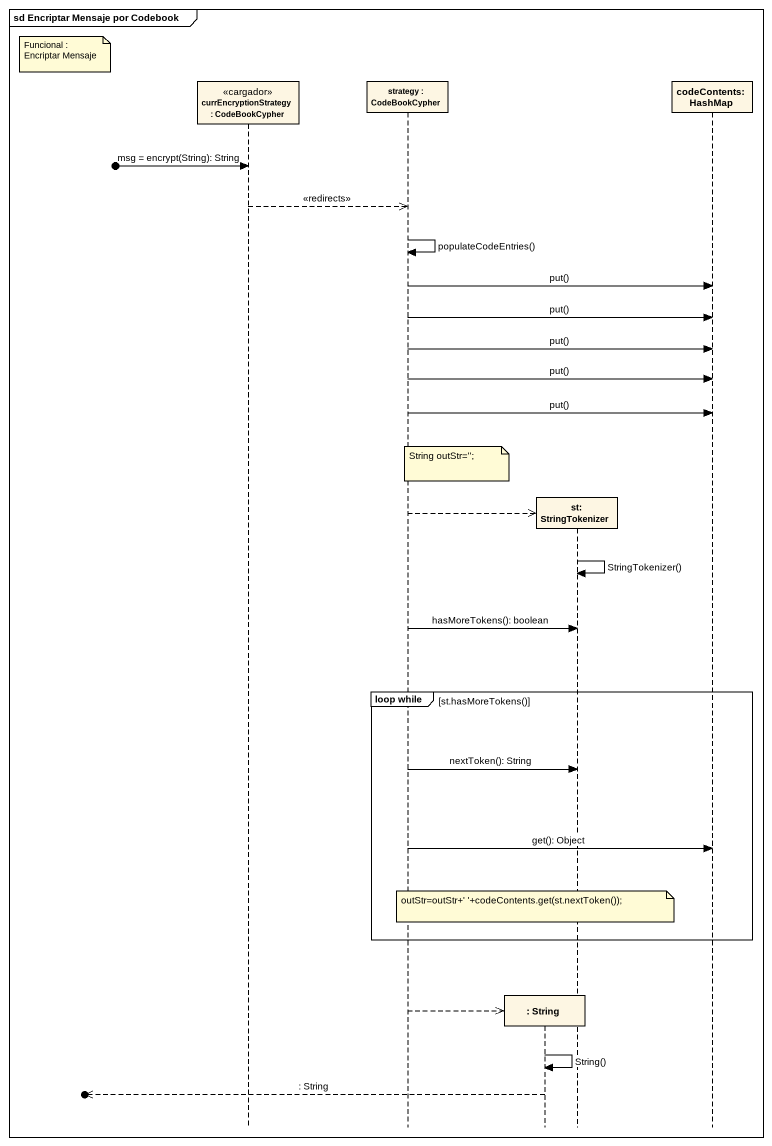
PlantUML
@startuml
mainframe sd Encriptar Mensaje por Codebook
hide footbox
participant "currEncryptionStrategy : CodeBookCypher" as currEncryptionStrategy <<cargador>>
participant "strategy : CodeBookCypher" as strategy
participant ": String" as String
participant "st: StringTokenizer" as st_StringTokenizer
participant "codeContents: HashMap" as codeContents_HashMap

note left of currEncryptionStrategy : Funcional : Encriptar Mensaje
[o-> currEncryptionStrategy : msg = encrypt(String): String
currEncryptionStrategy -->> strategy : <<redirects>>
strategy -> strategy : populateCodeEntries()
strategy -> codeContents_HashMap : put()
strategy -> codeContents_HashMap : put()
strategy -> codeContents_HashMap : put()
strategy -> codeContents_HashMap : put()
strategy -> codeContents_HashMap : put()
note over strategy : String outStr='';
strategy -->> st_StringTokenizer **
st_StringTokenizer -> st_StringTokenizer : StringTokenizer()
strategy -> st_StringTokenizer : hasMoreTokens(): boolean
group loop while [st.hasMoreTokens()]
  strategy -> st_StringTokenizer : nextToken(): String
  strategy -> codeContents_HashMap : get(): Object
  note over String : outStr=outStr+' '+codeContents.get(st.nextToken());
end
strategy -->> String **
String -> String : String()
[o<<-- String : : String
@enduml
